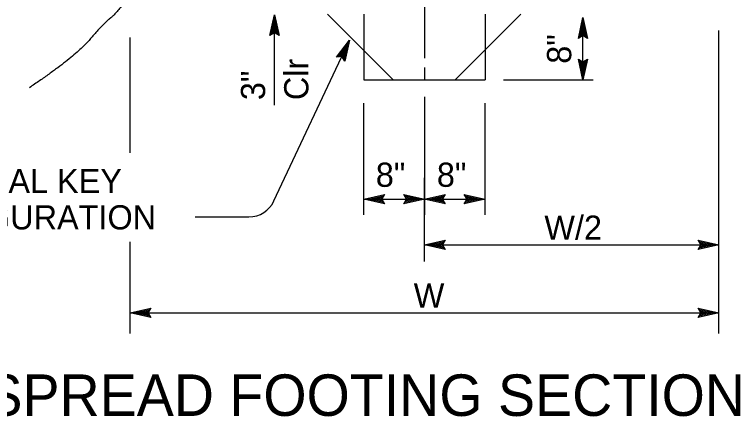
# Model space of a CAD drawing. Extents: x -894 to 866, y -472 to 714.
# Drawn here: x -744.9 to -535.3, y 198.6 to 314.8 of the extents above; entities that cross this region are included whole.
import ezdxf

# ---------------------------------------------------------------- set-up
doc = ezdxf.new("R2010")
doc.units = 0
doc.layers.add('str_Concrete-A', color=7, linetype='Continuous')
doc.layers.add('str_Text-A', color=7, linetype='Continuous')

msp = doc.modelspace()

# ---------------------------------------------------------------- linework, layer by layer
at = {"layer": 'str_Concrete-A'}
for p, q in [((-635.62, 295.87), (-654.62, 314.87)), ((-644.08, 314.87), (-644.08, 295.87)), ((-617.73, 295.87), (-598.73, 314.87)), ((-609.08, 314.87), (-609.08, 295.87)), ((-644.08, 295.87), (-609.08, 295.87))]:
    msp.add_line(p, q, dxfattribs=at)
at = {"layer": 'str_Text-A'}
for p, q in [((-671.25, 308.68), (-669.91, 314.68)), ((-669.91, 288.59), (-669.91, 314.68)), ((-669.91, 314.68), (-669.91, 314.68)), ((-669.91, 314.68), (-668.58, 308.68)), ((-670.89, 308.9), (-669.91, 313.3)), ((-669.9, 313.29), (-668.94, 308.92)), ((-582.15, 307.86), (-580.81, 313.86)), ((-581.79, 308.08), (-580.81, 312.48)), ((-580.81, 295.87), (-580.81, 313.86)), ((-580.81, 313.86), (-580.81, 313.86)), ((-580.81, 313.86), (-579.48, 307.86)), ((-580.81, 312.47), (-579.84, 308.1)), ((-670.53, 309.13), (-669.91, 311.92)), ((-670.18, 309.31), (-669.91, 310.54)), ((-669.91, 311.92), (-669.28, 309.1)), ((-669.91, 310.54), (-669.64, 309.33)), ((-581.43, 308.31), (-580.81, 311.1)), ((-580.81, 311.1), (-580.19, 308.27)), ((-711.58, 299.01), (-711.58, 308.17)), ((-669.91, 309.48), (-671.25, 308.68)), ((-671.25, 308.68), (-671.25, 308.68)), ((-668.58, 308.68), (-669.91, 309.48)), ((-668.58, 308.68), (-668.58, 308.68)), ((-580.81, 308.66), (-582.15, 307.86)), ((-581.09, 308.49), (-580.81, 309.72)), ((-580.81, 309.72), (-580.55, 308.51)), ((-579.48, 307.86), (-580.81, 308.66)), ((-541.59, 277.07), (-541.59, 310.18)), ((-670.03, 260.88), (-648.22, 307.31)), ((-651.99, 302.45), (-648.22, 307.31)), ((-651.57, 302.49), (-648.81, 306.06)), ((-648.81, 306.05), (-649.79, 301.68)), ((-648.22, 307.31), (-649.57, 301.31)), ((-648.22, 307.31), (-648.22, 307.31)), ((-582.15, 307.86), (-582.15, 307.86)), ((-579.48, 307.86), (-579.48, 307.86)), ((-651.15, 302.55), (-649.4, 304.81)), ((-649.4, 304.81), (-650.03, 301.98)), ((-650.43, 302.6), (-651.99, 302.45)), ((-651.99, 302.45), (-651.99, 302.45)), ((-650.76, 302.56), (-649.99, 303.56)), ((-649.57, 301.31), (-650.43, 302.6)), ((-649.99, 303.56), (-650.26, 302.35)), ((-580.81, 295.87), (-582.14, 301.87)), ((-582.14, 301.87), (-582.14, 301.87)), ((-582.14, 301.87), (-580.81, 301.07)), ((-580.81, 301.07), (-579.47, 301.87)), ((-579.47, 301.87), (-580.81, 295.87)), ((-579.47, 301.87), (-579.47, 301.87)), ((-649.57, 301.31), (-649.57, 301.31)), ((-580.81, 297.26), (-581.78, 301.63)), ((-580.81, 298.63), (-581.43, 301.45)), ((-580.81, 300.01), (-581.07, 301.22)), ((-579.83, 301.65), (-580.81, 297.25)), ((-580.19, 301.42), (-580.81, 298.63)), ((-580.53, 301.24), (-580.81, 300.01)), ((-711.58, 274.74), (-711.58, 299.01)), ((-603.77, 295.87), (-577.91, 295.87)), ((-580.81, 295.87), (-580.81, 295.87)), ((-541.59, 242.2), (-541.59, 295.58)), ((-626.58, 291.02), (-626.58, 256.81)), ((-644.08, 256.81), (-644.08, 289.13)), ((-609.08, 256.81), (-609.08, 289.13)), ((-541.59, 222.56), (-541.59, 277.07)), ((-626.58, 243.36), (-626.58, 267.6)), ((-644.08, 261.41), (-638.08, 262.74)), ((-642.69, 261.41), (-638.32, 262.38)), ((-641.32, 261.41), (-638.5, 262.03)), ((-638.08, 262.74), (-638.88, 261.41)), ((-638.08, 262.74), (-638.08, 262.74)), ((-631.72, 261.41), (-632.52, 262.75)), ((-632.52, 262.75), (-632.52, 262.75)), ((-632.52, 262.75), (-626.52, 261.41)), ((-632.3, 262.4), (-627.9, 261.41)), ((-632.07, 262.04), (-629.28, 261.41)), ((-626.63, 261.41), (-620.63, 262.74)), ((-625.23, 261.41), (-620.86, 262.38)), ((-623.86, 261.41), (-621.04, 262.03)), ((-620.63, 262.74), (-621.43, 261.41)), ((-620.63, 262.74), (-620.63, 262.74)), ((-614.28, 261.41), (-615.08, 262.75)), ((-615.08, 262.75), (-615.08, 262.75)), ((-615.08, 262.75), (-609.08, 261.41)), ((-614.28, 261.41), (-615.08, 262.75)), ((-615.08, 262.75), (-615.08, 262.75)), ((-615.08, 262.75), (-609.08, 261.41)), ((-614.87, 262.39), (-610.46, 261.41)), ((-614.87, 262.39), (-610.46, 261.41)), ((-614.63, 262.03), (-611.85, 261.41)), ((-614.63, 262.03), (-611.85, 261.41)), ((-644.08, 261.41), (-609.08, 261.41)), ((-638.08, 260.07), (-644.08, 261.41)), ((-644.08, 261.41), (-644.08, 261.41)), ((-638.3, 260.42), (-642.7, 261.41)), ((-638.54, 260.78), (-641.32, 261.41)), ((-639.94, 261.4), (-638.73, 261.67)), ((-638.71, 261.13), (-639.94, 261.4)), ((-638.88, 261.41), (-638.08, 260.07)), ((-638.08, 260.07), (-638.08, 260.07)), ((-626.52, 261.41), (-632.52, 260.08)), ((-632.52, 260.08), (-631.72, 261.41)), ((-632.52, 260.08), (-632.52, 260.08)), ((-627.91, 261.41), (-632.28, 260.44)), ((-629.28, 261.41), (-632.11, 260.79)), ((-631.89, 261.69), (-630.66, 261.41)), ((-630.66, 261.41), (-631.87, 261.15)), ((-620.63, 260.07), (-626.63, 261.41)), ((-626.63, 261.41), (-626.63, 261.41)), ((-626.52, 261.41), (-626.52, 261.41)), ((-620.84, 260.42), (-625.25, 261.41)), ((-621.08, 260.78), (-623.86, 261.41)), ((-622.48, 261.4), (-621.27, 261.67)), ((-621.25, 261.13), (-622.48, 261.4)), ((-621.43, 261.41), (-620.63, 260.07)), ((-620.63, 260.07), (-620.63, 260.07)), ((-609.08, 261.41), (-615.08, 260.08)), ((-615.08, 260.08), (-614.28, 261.41)), ((-609.08, 261.41), (-615.08, 260.08)), ((-615.08, 260.08), (-614.28, 261.41)), ((-615.08, 260.08), (-615.08, 260.08)), ((-615.08, 260.08), (-615.08, 260.08)), ((-610.48, 261.4), (-614.85, 260.44)), ((-610.48, 261.4), (-614.85, 260.44)), ((-611.85, 261.41), (-614.67, 260.78)), ((-611.85, 261.41), (-614.67, 260.78)), ((-614.46, 261.69), (-613.23, 261.41)), ((-614.46, 261.69), (-613.23, 261.41)), ((-613.23, 261.41), (-614.44, 261.14)), ((-613.23, 261.41), (-614.44, 261.14)), ((-609.08, 261.41), (-609.08, 261.41)), ((-609.08, 261.41), (-609.08, 261.41)), ((-692.81, 256.28), (-677.27, 256.28)), ((-626.58, 248.16), (-620.58, 249.49)), ((-620.58, 249.49), (-621.38, 248.16)), ((-620.58, 249.49), (-620.58, 249.49)), ((-546.79, 248.16), (-547.59, 249.5)), ((-547.59, 249.5), (-547.59, 249.5)), ((-547.59, 249.5), (-541.59, 248.16)), ((-711.58, 222.56), (-711.58, 249.09)), ((-626.58, 248.16), (-541.59, 248.16)), ((-620.58, 246.82), (-626.58, 248.16)), ((-626.58, 248.16), (-626.58, 248.16)), ((-620.8, 247.18), (-625.2, 248.16)), ((-625.19, 248.17), (-620.82, 249.14)), ((-623.82, 248.16), (-621, 248.79)), ((-621.04, 247.54), (-623.82, 248.16)), ((-622.44, 248.16), (-621.23, 248.43)), ((-621.21, 247.89), (-622.44, 248.16)), ((-621.38, 248.16), (-620.58, 246.82)), ((-541.59, 248.16), (-547.59, 246.83)), ((-547.59, 246.83), (-546.79, 248.16)), ((-547.37, 249.15), (-542.97, 248.17)), ((-542.98, 248.16), (-547.35, 247.19)), ((-544.35, 248.17), (-547.17, 247.54)), ((-547.14, 248.79), (-544.35, 248.17)), ((-546.96, 248.44), (-545.73, 248.17)), ((-545.73, 248.17), (-546.94, 247.9)), ((-541.59, 248.16), (-541.59, 248.16)), ((-620.58, 246.82), (-620.58, 246.82)), ((-547.59, 246.83), (-547.59, 246.83)), ((-711.58, 228.53), (-705.58, 229.86)), ((-711.58, 228.53), (-541.59, 228.53)), ((-705.58, 227.19), (-711.58, 228.53)), ((-711.58, 228.53), (-711.58, 228.53)), ((-705.8, 227.54), (-710.2, 228.53)), ((-710.19, 228.53), (-705.82, 229.5)), ((-708.82, 228.53), (-706, 229.15)), ((-706.03, 227.9), (-708.82, 228.53)), ((-707.44, 228.52), (-706.23, 228.79)), ((-706.21, 228.25), (-707.44, 228.52)), ((-705.58, 229.86), (-706.38, 228.53)), ((-706.38, 228.53), (-705.58, 227.19)), ((-705.58, 229.86), (-705.58, 229.86)), ((-546.79, 228.53), (-547.59, 229.87)), ((-547.59, 229.87), (-547.59, 229.87)), ((-547.59, 229.87), (-541.59, 228.53)), ((-541.59, 228.53), (-547.59, 227.2)), ((-547.59, 227.2), (-546.79, 228.53)), ((-547.37, 229.51), (-542.97, 228.53)), ((-542.98, 228.52), (-547.35, 227.56)), ((-544.35, 228.53), (-547.17, 227.9)), ((-547.14, 229.15), (-544.35, 228.53)), ((-546.96, 228.81), (-545.73, 228.53)), ((-545.73, 228.53), (-546.94, 228.26)), ((-541.59, 228.53), (-541.59, 228.53)), ((-705.58, 227.19), (-705.58, 227.19)), ((-547.59, 227.2), (-547.59, 227.2))]:
    msp.add_line(p, q, dxfattribs=at)
for points in [[(-626.58, 320), (-626.58, 302.12)], [(-626.58, 299.44), (-626.58, 295.87)]]:
    msp.add_lwpolyline(points, dxfattribs=at)
msp.add_arc((-677.27, 264.28), 8, 270, 334.8396, dxfattribs=at)
msp.add_open_spline([(-706.4, 326.94), (-715.36, 315.1), (-718.86, 312.59), (-727.81, 302.24), (-740.66, 293.61)], degree=2, dxfattribs=at)

# ---------------------------------------------------------------- texts
for s, p in [('8"', (-584.2, 300.54)), ('Clr', (-660.09, 290.02)), ('3"', (-672.58, 290.02))]:
    msp.add_text(s, height=7, rotation=90, dxfattribs=at).set_placement(p)
for s, height, p in [('8"', 7, (-640.63, 264.95)), ('8"', 7, (-623, 264.95)), ('OPTIONAL KEY', 6.9999, (-782.59, 263.14)), ('CONFIGURATION', 6.9999, (-782.59, 252.64)), ('W/2', 7, (-591.96, 249.65)), ('W', 7, (-629.68, 230.02)), ('SPREAD FOOTING SECTION', 11.9999, (-753.35, 198.72))]:
    msp.add_text(s, height=height, dxfattribs=at).set_placement(p)

doc.saveas('drawing.dxf')
